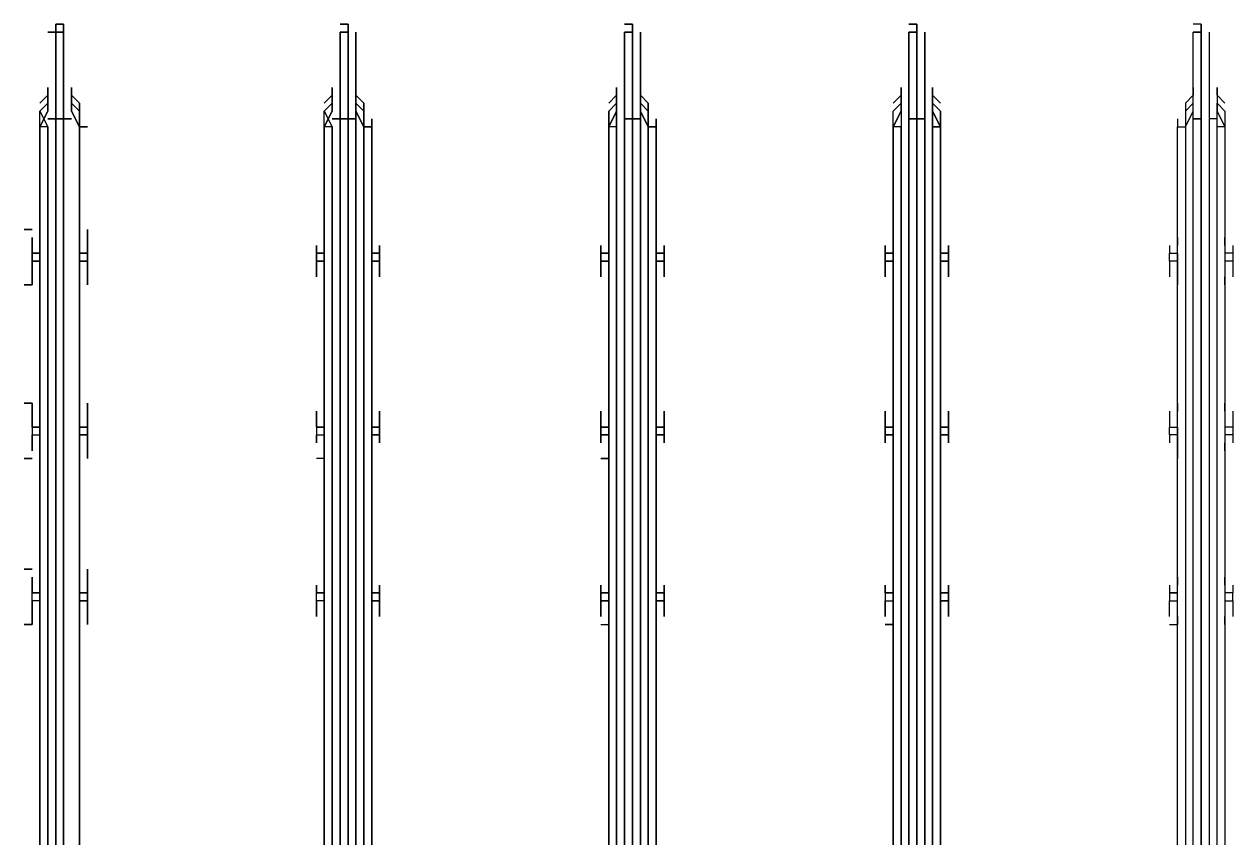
# Model space of a CAD drawing. Header units: metres. Extents: x 530959 to 531458, y 2674234 to 2674577.
# Drawn here: x 531161.9947 to 531162.2064, y 2674398.0207 to 2674398.1631 of the extents above; entities that cross this region are included whole.
import ezdxf

# ---------------------------------------------------------------- set-up
doc = ezdxf.new("R2010")
doc.units = ezdxf.units.M
doc.layers.add('IDT', color=7, linetype='Continuous')

# ---------------------------------------------------------------- blocks, each defined once
blk = doc.blocks.new('IDT')
at = {"layer": 'IDT', "color": 0, "lineweight": 25}
for p, q in [((13.9423, 8.5178), (13.9423, 8.71559)), ((13.94368, 8.71559), (13.94368, 8.5178)), ((13.94507, 8.51642), (13.94507, 8.71559)), ((13.94645, 8.71559), (13.94645, 8.51642)), ((13.94645, 8.51642), (13.94645, 8.71559)), ((13.94783, 8.71559), (13.94783, 8.51642)), ((13.94921, 8.5178), (13.94921, 8.71559)), ((13.9506, 8.71559), (13.9506, 8.5178)), ((13.99209, 8.5178), (13.99209, 8.71559)), ((13.99209, 8.71559), (13.99209, 8.5178)), ((13.99348, 8.5178), (13.99348, 8.71559)), ((13.99348, 8.71559), (13.99348, 8.5178)), ((13.99486, 8.51642), (13.99486, 8.71559)), ((13.99486, 8.71559), (13.99486, 8.51642)), ((13.99624, 8.71559), (13.99624, 8.51642)), ((13.99624, 8.51642), (13.99624, 8.71559)), ((13.99624, 8.71559), (13.99624, 8.51642)), ((13.99624, 8.51642), (13.99624, 8.71559)), ((13.99763, 8.51642), (13.99763, 8.71559)), ((13.99763, 8.71559), (13.99763, 8.51642)), ((13.99901, 8.5178), (13.99901, 8.71559)), ((13.99901, 8.71559), (13.99901, 8.5178)), ((14.00039, 8.71559), (14.00039, 8.5178)), ((14.00039, 8.5178), (14.00039, 8.71559)), ((14.04189, 8.71559), (14.04189, 8.5178)), ((14.04189, 8.5178), (14.04189, 8.71559)), ((14.04189, 8.71559), (14.04189, 8.5178)), ((14.04327, 8.5178), (14.04327, 8.71559)), ((14.04327, 8.71559), (14.04327, 8.5178)), ((14.04327, 8.5178), (14.04327, 8.71559)), ((14.04465, 8.51642), (14.04465, 8.71559)), ((14.04465, 8.71559), (14.04465, 8.51642)), ((14.04465, 8.51642), (14.04465, 8.71559)), ((14.04604, 8.71559), (14.04604, 8.51642)), ((14.04604, 8.51642), (14.04604, 8.71559)), ((14.04604, 8.71559), (14.04604, 8.51642)), ((14.04604, 8.51642), (14.04604, 8.71559)), ((14.04604, 8.71559), (14.04604, 8.51642)), ((14.04604, 8.51642), (14.04604, 8.71559)), ((14.04742, 8.51642), (14.04742, 8.71559)), ((14.04742, 8.71559), (14.04742, 8.51642)), ((14.04742, 8.51642), (14.04742, 8.71559)), ((14.0488, 8.5178), (14.0488, 8.71559)), ((14.0488, 8.71559), (14.0488, 8.5178)), ((14.0488, 8.5178), (14.0488, 8.71559)), ((14.05018, 8.71559), (14.05018, 8.5178)), ((14.05018, 8.5178), (14.05018, 8.71559)), ((14.05018, 8.71559), (14.05018, 8.5178)), ((14.09168, 8.5178), (14.09168, 8.71559)), ((14.09306, 8.5178), (14.09306, 8.71559)), ((14.09445, 8.51642), (14.09445, 8.71559)), ((14.09583, 8.71559), (14.09583, 8.51642)), ((14.09583, 8.51642), (14.09583, 8.71559)), ((14.09721, 8.51642), (14.09721, 8.71559)), ((14.0986, 8.5178), (14.0986, 8.71559)), ((14.09998, 8.5178), (14.09998, 8.71559)), ((14.14286, 8.5178), (14.14286, 8.71559)), ((14.14286, 8.71559), (14.14286, 8.5178)), ((14.14562, 8.51642), (14.14562, 8.71559)), ((14.14562, 8.71559), (14.14562, 8.51642)), ((14.14701, 8.51642), (14.14701, 8.71559)), ((14.14701, 8.71559), (14.14701, 8.51642)), ((14.14839, 8.5178), (14.14839, 8.71559)), ((14.14977, 8.5178), (14.14977, 8.71559)), ((14.04189, 8.5178), (14.04189, 8.70868)), ((14.04327, 8.70868), (14.04327, 8.5178)), ((14.04465, 8.70868), (14.04465, 8.51642)), ((14.04604, 8.70868), (14.04604, 8.51642)), ((14.04604, 8.51642), (14.04604, 8.70868)), ((14.04742, 8.70868), (14.04742, 8.51642)), ((14.0488, 8.70868), (14.0488, 8.5178)), ((14.05018, 8.5178), (14.05018, 8.70868)), ((14.09168, 8.70868), (14.09168, 8.5178)), ((14.09306, 8.70868), (14.09306, 8.5178)), ((14.09445, 8.70868), (14.09445, 8.51642)), ((14.09583, 8.70868), (14.09583, 8.51642)), ((14.09583, 8.51642), (14.09583, 8.70868)), ((14.09721, 8.70868), (14.09721, 8.51642)), ((14.0986, 8.70868), (14.0986, 8.5178)), ((14.09998, 8.70868), (14.09998, 8.5178)), ((14.14286, 8.5178), (14.14286, 8.70868)), ((14.14286, 8.70868), (14.14286, 8.5178)), ((14.14562, 8.51642), (14.14562, 8.70868)), ((14.14562, 8.70868), (14.14562, 8.51642)), ((14.14701, 8.51642), (14.14701, 8.70868)), ((14.14701, 8.70868), (14.14701, 8.51642)), ((14.14839, 8.70868), (14.14839, 8.5178)), ((14.14977, 8.70868), (14.14977, 8.5178)), ((13.9423, 8.59941), (13.9423, 8.60494)), ((13.9423, 8.60494), (13.9423, 8.60356)), ((13.95198, 8.60494), (13.9506, 8.60494)), ((13.9506, 8.60494), (13.9506, 8.60079)), ((13.9506, 8.60356), (13.9506, 8.60494)), ((13.99209, 8.60356), (13.99209, 8.60494)), ((13.99209, 8.60494), (13.99209, 8.59526)), ((13.99209, 8.59941), (13.99209, 8.60494)), ((13.99209, 8.60494), (13.99209, 8.60356)), ((14.00039, 8.60079), (14.00039, 8.60494)), ((14.00039, 8.60494), (14.00039, 8.60356)), ((14.00039, 8.60356), (14.00039, 8.60494)), ((14.00039, 8.60494), (14.00177, 8.60494)), ((14.00177, 8.60494), (14.00039, 8.60494)), ((14.00039, 8.60494), (14.00039, 8.60079)), ((14.04189, 8.60079), (14.04189, 8.60494)), ((14.04189, 8.60494), (14.04189, 8.60356)), ((14.04189, 8.60356), (14.04189, 8.60494)), ((14.04189, 8.60494), (14.04189, 8.60356)), ((14.04189, 8.60356), (14.04189, 8.60494)), ((14.04189, 8.60494), (14.04189, 8.60079)), ((14.04189, 8.60079), (14.04189, 8.60494)), ((14.04189, 8.60494), (14.04189, 8.60079)), ((14.05157, 8.60494), (14.05018, 8.60494)), ((14.05018, 8.60494), (14.05018, 8.60079)), ((14.05018, 8.59941), (14.05018, 8.60494)), ((14.05018, 8.60494), (14.05018, 8.60356)), ((14.05018, 8.60356), (14.05018, 8.60494)), ((14.05018, 8.60494), (14.05018, 8.60079)), ((14.05018, 8.60079), (14.05018, 8.60494)), ((14.05018, 8.60494), (14.05018, 8.60356)), ((14.05018, 8.60356), (14.05018, 8.60494)), ((14.09168, 8.60356), (14.09168, 8.60494)), ((14.09168, 8.60494), (14.09168, 8.60079)), ((14.09168, 8.60079), (14.09168, 8.60494)), ((14.09168, 8.60494), (14.09168, 8.60356)), ((14.09998, 8.59941), (14.09998, 8.60494)), ((14.09998, 8.60494), (14.09998, 8.60356)), ((14.09998, 8.60356), (14.09998, 8.60494)), ((14.09998, 8.60494), (14.09998, 8.60079)), ((14.14147, 8.60356), (14.14147, 8.60494)), ((14.14147, 8.60494), (14.14147, 8.60079)), ((14.14147, 8.60079), (14.14147, 8.60494)), ((14.14147, 8.60494), (14.14147, 8.60356)), ((14.14977, 8.59941), (14.14977, 8.60494)), ((14.14977, 8.60494), (14.14977, 8.60079)), ((14.15115, 8.60356), (14.15115, 8.60494)), ((14.15115, 8.60494), (14.15254, 8.60494)), ((14.15254, 8.60494), (14.15115, 8.60494)), ((14.15115, 8.60494), (14.15115, 8.60356)), ((13.94092, 8.60079), (13.94092, 8.60356)), ((13.95198, 8.60356), (13.95198, 8.60079)), ((13.99071, 8.60356), (13.99071, 8.60079)), ((13.99071, 8.60079), (13.99071, 8.60356)), ((14.00177, 8.60356), (14.00177, 8.60079)), ((14.00177, 8.60079), (14.00177, 8.60356)), ((14.0405, 8.60356), (14.0405, 8.60079)), ((14.0405, 8.60079), (14.0405, 8.60356)), ((14.0405, 8.60356), (14.0405, 8.60079)), ((14.0405, 8.60079), (14.0405, 8.60356)), ((14.05157, 8.60356), (14.05157, 8.60079)), ((14.05157, 8.60079), (14.05157, 8.60356)), ((14.05157, 8.60079), (14.05157, 8.60356)), ((14.05157, 8.60356), (14.05157, 8.60079)), ((14.0903, 8.60356), (14.0903, 8.60079)), ((14.0903, 8.60079), (14.0903, 8.60356)), ((14.10136, 8.60356), (14.10136, 8.60079)), ((14.10136, 8.60079), (14.10136, 8.60356)), ((14.14147, 8.60079), (14.14147, 8.60356)), ((14.14147, 8.60356), (14.14147, 8.60079)), ((14.15115, 8.60356), (14.15115, 8.60079)), ((14.15115, 8.60079), (14.15115, 8.60356)), ((13.9423, 8.60079), (13.94092, 8.60079)), ((13.94092, 8.60079), (13.94092, 8.59941)), ((13.9506, 8.60079), (13.9506, 8.59941)), ((13.95198, 8.60079), (13.9506, 8.60079)), ((13.95198, 8.59941), (13.95198, 8.60079)), ((13.99071, 8.59941), (13.99071, 8.60079)), ((13.99071, 8.60079), (13.99209, 8.60079)), ((13.99209, 8.60079), (13.99071, 8.60079)), ((13.99071, 8.60079), (13.99071, 8.59941)), ((14.00039, 8.60079), (14.00039, 8.59941)), ((14.00177, 8.60079), (14.00039, 8.60079)), ((14.00039, 8.60079), (14.00039, 8.59941)), ((14.00177, 8.60079), (14.00039, 8.60079)), ((14.00177, 8.59941), (14.00177, 8.60079)), ((14.00177, 8.59941), (14.00177, 8.60079)), ((14.04189, 8.60079), (14.0405, 8.60079)), ((14.0405, 8.60079), (14.0405, 8.59941)), ((14.0405, 8.59941), (14.0405, 8.60079)), ((14.0405, 8.60079), (14.04189, 8.60079)), ((14.04189, 8.60079), (14.0405, 8.60079)), ((14.0405, 8.60079), (14.0405, 8.59941)), ((14.0405, 8.59941), (14.0405, 8.60079)), ((14.0405, 8.60079), (14.04189, 8.60079)), ((14.04189, 8.59941), (14.04189, 8.60079)), ((14.04189, 8.60079), (14.04189, 8.59941)), ((14.04189, 8.59941), (14.04189, 8.60079)), ((14.04189, 8.60079), (14.04189, 8.59941)), ((14.05018, 8.60079), (14.05018, 8.59941)), ((14.05157, 8.60079), (14.05018, 8.60079)), ((14.05018, 8.60079), (14.05157, 8.60079)), ((14.05157, 8.60079), (14.05018, 8.60079)), ((14.05018, 8.60079), (14.05018, 8.59941)), ((14.05018, 8.60079), (14.05018, 8.59941)), ((14.05157, 8.60079), (14.05018, 8.60079)), ((14.05157, 8.59941), (14.05157, 8.60079)), ((14.05157, 8.60079), (14.05157, 8.59941)), ((14.05157, 8.59941), (14.05157, 8.60079)), ((14.05157, 8.59941), (14.05157, 8.60079)), ((14.09168, 8.60079), (14.0903, 8.60079)), ((14.0903, 8.60079), (14.0903, 8.59941)), ((14.0903, 8.59941), (14.0903, 8.60079)), ((14.0903, 8.60079), (14.09168, 8.60079)), ((14.09168, 8.59941), (14.09168, 8.60079)), ((14.09168, 8.60079), (14.09168, 8.59941)), ((14.09998, 8.60079), (14.10136, 8.60079)), ((14.09998, 8.59941), (14.09998, 8.60079)), ((14.09998, 8.60079), (14.10136, 8.60079)), ((14.10136, 8.60079), (14.10136, 8.59941)), ((14.10136, 8.60079), (14.10136, 8.59941)), ((14.14147, 8.59941), (14.14147, 8.60079)), ((14.14147, 8.60079), (14.14286, 8.60079)), ((14.14286, 8.60079), (14.14147, 8.60079)), ((14.14147, 8.60079), (14.14147, 8.59941)), ((14.14147, 8.59941), (14.14147, 8.60079)), ((14.14147, 8.60079), (14.14147, 8.59941)), ((14.14977, 8.60079), (14.15115, 8.60079)), ((14.14977, 8.59941), (14.14977, 8.60079)), ((14.14977, 8.60079), (14.15115, 8.60079)), ((14.15115, 8.60079), (14.15115, 8.59941)), ((14.15115, 8.60079), (14.15115, 8.59941)), ((13.94092, 8.59803), (13.94092, 8.59941)), ((13.94092, 8.59941), (13.9423, 8.59941)), ((13.9423, 8.59526), (13.9423, 8.59941)), ((13.95198, 8.59941), (13.9506, 8.59941)), ((13.9506, 8.59941), (13.9506, 8.59526)), ((13.9506, 8.59941), (13.95198, 8.59941)), ((13.95198, 8.59803), (13.95198, 8.59941)), ((13.99209, 8.59941), (13.99071, 8.59941)), ((13.99071, 8.59941), (13.99071, 8.59803)), ((13.99071, 8.59803), (13.99071, 8.59941)), ((13.99071, 8.59941), (13.99209, 8.59941)), ((13.99209, 8.59526), (13.99209, 8.59941)), ((14.00177, 8.59941), (14.00039, 8.59941)), ((14.00039, 8.59941), (14.00039, 8.59526)), ((14.00039, 8.59526), (14.00039, 8.59941)), ((14.00039, 8.59941), (14.00177, 8.59941)), ((14.00039, 8.59941), (14.00177, 8.59941)), ((14.00039, 8.59941), (14.00177, 8.59941)), ((14.00177, 8.59941), (14.00177, 8.59803)), ((14.00177, 8.59803), (14.00177, 8.59941)), ((14.04189, 8.59941), (14.0405, 8.59941)), ((14.0405, 8.59941), (14.0405, 8.59803)), ((14.0405, 8.59803), (14.0405, 8.59941)), ((14.0405, 8.59941), (14.04189, 8.59941)), ((14.04189, 8.59941), (14.0405, 8.59941)), ((14.0405, 8.59941), (14.0405, 8.59803)), ((14.0405, 8.59803), (14.0405, 8.59941)), ((14.0405, 8.59941), (14.04189, 8.59941)), ((14.04189, 8.59941), (14.04189, 8.59526)), ((14.04189, 8.59526), (14.04189, 8.59941)), ((14.04189, 8.59941), (14.04189, 8.59526)), ((14.04189, 8.59526), (14.04189, 8.59941)), ((14.05018, 8.59941), (14.05157, 8.59941)), ((14.05157, 8.59941), (14.05018, 8.59941)), ((14.05018, 8.59526), (14.05018, 8.59941)), ((14.05018, 8.59941), (14.05018, 8.59526)), ((14.05018, 8.59526), (14.05018, 8.59941)), ((14.05018, 8.59941), (14.05157, 8.59941)), ((14.05157, 8.59941), (14.05018, 8.59941)), ((14.05018, 8.59941), (14.05157, 8.59941)), ((14.05018, 8.59941), (14.05157, 8.59941)), ((14.05157, 8.59941), (14.05018, 8.59941)), ((14.05018, 8.59941), (14.05018, 8.59526)), ((14.05157, 8.59941), (14.05157, 8.59803)), ((14.05157, 8.59803), (14.05157, 8.59941)), ((14.05157, 8.59941), (14.05157, 8.59803)), ((14.05157, 8.59803), (14.05157, 8.59941)), ((14.09168, 8.59941), (14.0903, 8.59941)), ((14.0903, 8.59941), (14.0903, 8.59803)), ((14.0903, 8.59803), (14.0903, 8.59941)), ((14.0903, 8.59941), (14.09168, 8.59941)), ((14.09168, 8.59941), (14.09168, 8.59526)), ((14.09168, 8.59526), (14.09168, 8.59941)), ((14.10136, 8.59941), (14.09998, 8.59941)), ((14.09998, 8.59941), (14.09998, 8.59526)), ((14.09998, 8.59526), (14.09998, 8.59941)), ((14.09998, 8.59941), (14.10136, 8.59941)), ((14.10136, 8.59941), (14.09998, 8.59941)), ((14.10136, 8.59941), (14.09998, 8.59941)), ((14.10136, 8.59941), (14.10136, 8.59803)), ((14.10136, 8.59803), (14.10136, 8.59941)), ((14.14286, 8.59941), (14.14147, 8.59941)), ((14.14147, 8.59941), (14.14147, 8.59526)), ((14.14147, 8.59526), (14.14147, 8.59941)), ((14.14147, 8.59941), (14.14286, 8.59941)), ((14.14147, 8.59941), (14.14147, 8.59803)), ((14.14147, 8.59803), (14.14147, 8.59941)), ((14.15115, 8.59941), (14.14977, 8.59941)), ((14.14977, 8.59941), (14.14977, 8.59526)), ((14.14977, 8.59526), (14.14977, 8.59941)), ((14.14977, 8.59941), (14.15115, 8.59941)), ((14.15115, 8.59941), (14.14977, 8.59941)), ((14.15115, 8.59941), (14.14977, 8.59941)), ((14.15115, 8.59803), (14.15115, 8.59941)), ((14.15115, 8.59941), (14.15115, 8.59803)), ((13.9423, 8.59803), (13.9423, 8.59664)), ((13.9506, 8.59664), (13.9506, 8.59803)), ((13.99209, 8.59664), (13.99209, 8.59803)), ((13.99209, 8.59803), (13.99209, 8.59664)), ((14.00039, 8.59803), (14.00039, 8.59664)), ((14.00039, 8.59664), (14.00039, 8.59803)), ((14.04189, 8.59664), (14.04189, 8.59803)), ((14.04189, 8.59803), (14.04189, 8.59664)), ((14.04189, 8.59664), (14.04189, 8.59803)), ((14.04189, 8.59803), (14.04189, 8.59664)), ((14.05018, 8.59803), (14.05018, 8.59664)), ((14.05018, 8.59664), (14.05018, 8.59803)), ((14.05018, 8.59803), (14.05018, 8.59664)), ((14.05018, 8.59664), (14.05018, 8.59803)), ((14.09168, 8.59664), (14.09168, 8.59803)), ((14.09168, 8.59803), (14.09168, 8.59664)), ((14.09998, 8.59803), (14.09998, 8.59664)), ((14.09998, 8.59664), (14.09998, 8.59803)), ((14.14147, 8.59664), (14.14147, 8.59803)), ((14.14147, 8.59803), (14.14147, 8.59664)), ((14.15115, 8.59803), (14.15115, 8.59664)), ((14.15115, 8.59664), (14.15115, 8.59803)), ((14.15254, 8.59526), (14.15115, 8.59526)), ((14.15115, 8.59526), (14.15254, 8.59526)), ((13.9423, 8.57175), (13.9423, 8.57589)), ((13.9506, 8.57036), (13.9506, 8.57589)), ((13.99209, 8.57589), (13.99209, 8.57175)), ((13.99209, 8.57175), (13.99209, 8.57589)), ((14.00039, 8.57175), (14.00039, 8.57589)), ((14.00039, 8.57589), (14.00039, 8.57036)), ((14.04189, 8.57175), (14.04189, 8.57589)), ((14.04189, 8.57589), (14.04189, 8.57175)), ((14.04189, 8.57036), (14.04189, 8.57589)), ((14.04189, 8.57589), (14.04189, 8.57175)), ((14.05018, 8.57175), (14.05018, 8.57589)), ((14.05018, 8.57175), (14.05018, 8.57589)), ((14.05018, 8.57589), (14.05157, 8.57589)), ((14.05157, 8.57589), (14.05018, 8.57589)), ((14.05018, 8.57589), (14.05018, 8.57175)), ((14.05018, 8.57589), (14.05018, 8.57175)), ((14.09168, 8.57589), (14.09168, 8.57175)), ((14.09168, 8.57036), (14.09168, 8.57589)), ((14.09998, 8.57589), (14.10136, 8.57589)), ((14.09998, 8.57175), (14.09998, 8.57589)), ((14.09998, 8.57589), (14.09998, 8.57175)), ((14.14147, 8.57175), (14.14147, 8.57589)), ((14.14147, 8.57589), (14.14147, 8.57175)), ((14.14977, 8.57175), (14.14977, 8.57589)), ((14.14977, 8.57589), (14.14977, 8.57175)), ((14.15254, 8.57589), (14.15115, 8.57589)), ((14.15115, 8.57589), (14.15254, 8.57589)), ((13.94092, 8.57175), (13.94092, 8.57313)), ((13.9423, 8.57451), (13.9423, 8.57313)), ((13.9506, 8.57313), (13.9506, 8.57451)), ((13.95198, 8.57175), (13.95198, 8.57313)), ((13.99071, 8.57313), (13.99071, 8.57175)), ((13.99071, 8.57175), (13.99071, 8.57313)), ((13.99209, 8.57313), (13.99209, 8.57451)), ((13.99209, 8.57451), (13.99209, 8.57313)), ((14.00039, 8.57451), (14.00039, 8.57313)), ((14.00039, 8.57313), (14.00039, 8.57451)), ((14.00177, 8.57313), (14.00177, 8.57175)), ((14.00177, 8.57175), (14.00177, 8.57313)), ((14.0405, 8.57313), (14.0405, 8.57175)), ((14.0405, 8.57175), (14.0405, 8.57313)), ((14.0405, 8.57313), (14.0405, 8.57175)), ((14.0405, 8.57175), (14.0405, 8.57313)), ((14.04189, 8.57313), (14.04189, 8.57451)), ((14.04189, 8.57451), (14.04189, 8.57313)), ((14.04189, 8.57313), (14.04189, 8.57451)), ((14.04189, 8.57451), (14.04189, 8.57313)), ((14.05018, 8.57451), (14.05018, 8.57313)), ((14.05018, 8.57313), (14.05018, 8.57451)), ((14.05018, 8.57451), (14.05018, 8.57313)), ((14.05018, 8.57313), (14.05018, 8.57451)), ((14.05157, 8.57313), (14.05157, 8.57175)), ((14.05157, 8.57175), (14.05157, 8.57313)), ((14.05157, 8.57313), (14.05157, 8.57175)), ((14.05157, 8.57175), (14.05157, 8.57313)), ((14.0903, 8.57313), (14.0903, 8.57175)), ((14.0903, 8.57175), (14.0903, 8.57313)), ((14.09168, 8.57313), (14.09168, 8.57451)), ((14.09168, 8.57451), (14.09168, 8.57313)), ((14.09998, 8.57451), (14.09998, 8.57313)), ((14.09998, 8.57313), (14.09998, 8.57451)), ((14.10136, 8.57313), (14.10136, 8.57175)), ((14.10136, 8.57175), (14.10136, 8.57313)), ((14.14147, 8.57313), (14.14147, 8.57451)), ((14.14147, 8.57451), (14.14147, 8.57313)), ((14.14147, 8.57175), (14.14147, 8.57313)), ((14.14147, 8.57313), (14.14147, 8.57175)), ((14.15115, 8.57313), (14.15115, 8.57451)), ((14.15115, 8.57451), (14.15115, 8.57313)), ((14.15115, 8.57313), (14.15115, 8.57175)), ((14.15115, 8.57175), (14.15115, 8.57313)), ((13.94092, 8.57036), (13.94092, 8.57175)), ((13.94092, 8.57175), (13.9423, 8.57175)), ((13.9423, 8.57036), (13.9423, 8.57175)), ((13.9506, 8.57175), (13.95198, 8.57175)), ((13.95198, 8.57175), (13.95198, 8.57036)), ((13.99209, 8.57175), (13.99071, 8.57175)), ((13.99071, 8.57175), (13.99071, 8.57036)), ((13.99071, 8.57036), (13.99071, 8.57175)), ((13.99071, 8.57175), (13.99209, 8.57175)), ((13.99209, 8.57036), (13.99209, 8.57175)), ((13.99209, 8.57175), (13.99209, 8.57036)), ((14.00177, 8.57175), (14.00039, 8.57175)), ((14.00039, 8.57175), (14.00177, 8.57175)), ((14.00039, 8.57036), (14.00039, 8.57175)), ((14.00177, 8.57036), (14.00177, 8.57175)), ((14.00177, 8.57175), (14.00177, 8.57036)), ((14.04189, 8.57175), (14.0405, 8.57175)), ((14.0405, 8.57175), (14.0405, 8.57036)), ((14.0405, 8.57036), (14.0405, 8.57175)), ((14.0405, 8.57175), (14.04189, 8.57175)), ((14.04189, 8.57175), (14.0405, 8.57175)), ((14.0405, 8.57175), (14.0405, 8.57036)), ((14.0405, 8.57036), (14.0405, 8.57175)), ((14.0405, 8.57175), (14.04189, 8.57175)), ((14.04189, 8.56621), (14.04189, 8.57175)), ((14.04189, 8.57175), (14.04189, 8.57036)), ((14.04189, 8.57175), (14.04189, 8.56621)), ((14.05157, 8.57175), (14.05018, 8.57175)), ((14.05018, 8.57175), (14.05018, 8.57036)), ((14.05018, 8.57036), (14.05018, 8.57175)), ((14.05157, 8.57175), (14.05018, 8.57175)), ((14.05018, 8.57036), (14.05018, 8.57175)), ((14.05018, 8.57175), (14.05157, 8.57175)), ((14.05018, 8.57175), (14.05018, 8.57036)), ((14.05157, 8.57175), (14.05018, 8.57175)), ((14.05157, 8.57036), (14.05157, 8.57175)), ((14.05157, 8.57036), (14.05157, 8.57175)), ((14.05157, 8.57175), (14.05157, 8.57036)), ((14.05157, 8.57036), (14.05157, 8.57175)), ((14.09168, 8.57175), (14.0903, 8.57175)), ((14.0903, 8.57175), (14.0903, 8.57036)), ((14.0903, 8.57036), (14.0903, 8.57175)), ((14.0903, 8.57175), (14.09168, 8.57175)), ((14.09168, 8.57175), (14.09168, 8.57036)), ((14.10136, 8.57175), (14.09998, 8.57175)), ((14.09998, 8.57175), (14.09998, 8.57036)), ((14.10136, 8.57175), (14.09998, 8.57175)), ((14.09998, 8.57175), (14.09998, 8.57036)), ((14.10136, 8.57036), (14.10136, 8.57175)), ((14.10136, 8.57036), (14.10136, 8.57175)), ((14.14147, 8.57175), (14.14147, 8.57036)), ((14.14147, 8.57036), (14.14147, 8.57175)), ((14.14147, 8.57175), (14.14286, 8.57175)), ((14.14286, 8.57175), (14.14147, 8.57175)), ((14.14147, 8.57175), (14.14147, 8.57036)), ((14.14147, 8.5676), (14.14147, 8.57175)), ((14.14977, 8.57175), (14.14977, 8.57036)), ((14.15115, 8.57175), (14.14977, 8.57175)), ((14.14977, 8.57175), (14.14977, 8.57036)), ((14.15115, 8.57175), (14.14977, 8.57175)), ((14.15115, 8.57036), (14.15115, 8.57175)), ((14.15115, 8.57036), (14.15115, 8.57175)), ((13.94092, 8.5676), (13.94092, 8.57036)), ((13.94092, 8.57036), (13.9423, 8.57036)), ((13.9423, 8.56621), (13.9423, 8.57036)), ((13.95198, 8.57036), (13.9506, 8.57036)), ((13.9506, 8.57036), (13.9506, 8.56621)), ((13.95198, 8.57036), (13.9506, 8.57036)), ((13.95198, 8.5676), (13.95198, 8.57036)), ((13.99209, 8.57036), (13.99071, 8.57036)), ((13.99071, 8.57036), (13.99071, 8.5676)), ((13.99071, 8.5676), (13.99071, 8.57036)), ((13.99071, 8.57036), (13.99209, 8.57036)), ((13.99209, 8.56621), (13.99209, 8.57036)), ((13.99209, 8.57036), (13.99209, 8.56621)), ((14.00177, 8.57036), (14.00039, 8.57036)), ((14.00039, 8.57036), (14.00177, 8.57036)), ((14.00177, 8.57036), (14.00039, 8.57036)), ((14.00039, 8.57036), (14.00039, 8.56621)), ((14.00039, 8.56621), (14.00039, 8.57036)), ((14.00177, 8.57036), (14.00177, 8.5676)), ((14.00177, 8.5676), (14.00177, 8.57036)), ((14.04189, 8.57036), (14.0405, 8.57036)), ((14.0405, 8.57036), (14.0405, 8.5676)), ((14.0405, 8.5676), (14.0405, 8.57036)), ((14.0405, 8.57036), (14.04189, 8.57036)), ((14.04189, 8.57036), (14.0405, 8.57036)), ((14.0405, 8.57036), (14.0405, 8.5676)), ((14.0405, 8.5676), (14.0405, 8.57036)), ((14.0405, 8.57036), (14.04189, 8.57036)), ((14.04189, 8.57036), (14.04189, 8.56621)), ((14.04189, 8.56621), (14.04189, 8.57036)), ((14.05018, 8.56621), (14.05018, 8.57036)), ((14.05018, 8.57036), (14.05157, 8.57036)), ((14.05157, 8.57036), (14.05018, 8.57036)), ((14.05018, 8.57036), (14.05018, 8.56621)), ((14.05018, 8.57036), (14.05157, 8.57036)), ((14.05157, 8.57036), (14.05018, 8.57036)), ((14.05018, 8.57036), (14.05157, 8.57036)), ((14.05157, 8.57036), (14.05018, 8.57036)), ((14.05157, 8.57036), (14.05018, 8.57036)), ((14.05018, 8.57036), (14.05018, 8.56621)), ((14.05018, 8.56621), (14.05018, 8.57036)), ((14.05018, 8.57036), (14.05157, 8.57036)), ((14.05157, 8.57036), (14.05157, 8.5676)), ((14.05157, 8.5676), (14.05157, 8.57036)), ((14.05157, 8.57036), (14.05157, 8.5676)), ((14.05157, 8.5676), (14.05157, 8.57036)), ((14.09168, 8.57036), (14.0903, 8.57036)), ((14.0903, 8.57036), (14.0903, 8.5676)), ((14.0903, 8.5676), (14.0903, 8.57036)), ((14.0903, 8.57036), (14.09168, 8.57036)), ((14.09168, 8.57036), (14.09168, 8.56621)), ((14.09168, 8.56621), (14.09168, 8.57036)), ((14.10136, 8.57036), (14.09998, 8.57036)), ((14.09998, 8.57036), (14.10136, 8.57036)), ((14.09998, 8.56621), (14.09998, 8.57036)), ((14.09998, 8.57036), (14.10136, 8.57036)), ((14.09998, 8.57036), (14.10136, 8.57036)), ((14.09998, 8.57036), (14.09998, 8.56621)), ((14.10136, 8.57036), (14.10136, 8.5676)), ((14.10136, 8.5676), (14.10136, 8.57036)), ((14.14147, 8.56621), (14.14147, 8.57036)), ((14.14147, 8.57036), (14.14286, 8.57036)), ((14.14286, 8.57036), (14.14147, 8.57036)), ((14.14147, 8.57036), (14.14147, 8.56621)), ((14.14147, 8.57036), (14.14147, 8.5676)), ((14.15115, 8.57036), (14.14977, 8.57036)), ((14.14977, 8.57036), (14.14977, 8.56621)), ((14.14977, 8.56621), (14.14977, 8.57036)), ((14.14977, 8.57036), (14.15115, 8.57036)), ((14.14977, 8.57036), (14.15115, 8.57036)), ((14.14977, 8.57036), (14.15115, 8.57036)), ((14.15115, 8.57036), (14.15115, 8.5676)), ((14.15115, 8.5676), (14.15115, 8.57036)), ((13.9423, 8.5676), (13.9423, 8.56621)), ((13.9506, 8.56621), (13.9506, 8.5676)), ((13.99209, 8.56621), (13.99209, 8.5676)), ((13.99209, 8.5676), (13.99209, 8.56621)), ((14.00039, 8.56621), (14.00039, 8.5676)), ((14.00039, 8.5676), (14.00039, 8.56621)), ((14.04189, 8.56621), (14.04189, 8.5676)), ((14.04189, 8.5676), (14.04189, 8.56621)), ((14.04189, 8.56621), (14.04189, 8.5676)), ((14.04189, 8.5676), (14.04189, 8.56621)), ((14.05018, 8.56621), (14.05018, 8.5676)), ((14.05018, 8.5676), (14.05018, 8.56621)), ((14.05018, 8.5676), (14.05018, 8.56621)), ((14.05018, 8.56621), (14.05018, 8.5676)), ((14.09168, 8.56621), (14.09168, 8.5676)), ((14.09168, 8.5676), (14.09168, 8.56621)), ((14.09998, 8.56621), (14.09998, 8.5676)), ((14.09998, 8.5676), (14.09998, 8.56621)), ((14.14147, 8.56621), (14.14147, 8.5676)), ((14.14147, 8.5676), (14.14147, 8.56621)), ((14.15115, 8.5676), (14.15115, 8.56621)), ((14.15115, 8.56621), (14.15115, 8.5676)), ((14.15115, 8.56621), (14.15254, 8.56621)), ((14.15254, 8.56621), (14.15115, 8.56621)), ((13.9423, 8.54132), (13.9423, 8.54547)), ((13.9423, 8.54547), (13.9423, 8.54408)), ((13.9506, 8.54132), (13.9506, 8.54547)), ((13.9506, 8.54547), (13.9506, 8.54408)), ((13.99209, 8.54408), (13.99209, 8.54547)), ((13.99209, 8.54547), (13.99209, 8.54408)), ((13.99209, 8.54132), (13.99209, 8.54547)), ((13.99209, 8.54547), (13.99209, 8.53993)), ((14.00039, 8.53993), (14.00039, 8.54547)), ((14.00039, 8.54547), (14.00039, 8.54132)), ((14.00039, 8.54547), (14.00039, 8.54408)), ((14.00039, 8.54408), (14.00039, 8.54547)), ((14.04189, 8.54132), (14.04189, 8.54547)), ((14.04189, 8.54547), (14.04189, 8.54408)), ((14.04189, 8.54408), (14.04189, 8.54547)), ((14.04189, 8.54547), (14.04189, 8.53993)), ((14.04189, 8.54132), (14.04189, 8.54547)), ((14.04189, 8.54547), (14.04189, 8.54408)), ((14.04189, 8.54408), (14.04189, 8.54547)), ((14.04189, 8.54547), (14.04189, 8.54132)), ((14.05018, 8.54132), (14.05018, 8.54547)), ((14.05018, 8.54547), (14.05018, 8.54408)), ((14.05018, 8.54408), (14.05018, 8.54547)), ((14.05018, 8.54547), (14.05018, 8.54132)), ((14.05018, 8.54132), (14.05018, 8.54547)), ((14.05018, 8.54547), (14.05018, 8.54408)), ((14.05018, 8.54408), (14.05018, 8.54547)), ((14.05018, 8.54547), (14.05018, 8.54132)), ((14.09168, 8.54408), (14.09168, 8.54547)), ((14.09168, 8.54547), (14.09168, 8.54408)), ((14.09168, 8.54132), (14.09168, 8.54547)), ((14.09168, 8.54547), (14.09168, 8.53993)), ((14.09998, 8.54547), (14.09998, 8.54408)), ((14.09998, 8.54408), (14.09998, 8.54547)), ((14.09998, 8.54132), (14.09998, 8.54547)), ((14.09998, 8.54547), (14.09998, 8.54132)), ((14.14147, 8.54132), (14.14147, 8.54547)), ((14.14147, 8.54547), (14.14147, 8.54132)), ((14.14147, 8.54408), (14.14147, 8.54547)), ((14.14147, 8.54547), (14.14147, 8.54408)), ((14.14977, 8.54132), (14.14977, 8.54547)), ((14.14977, 8.54547), (14.14977, 8.54132)), ((14.15115, 8.54408), (14.15115, 8.54547)), ((14.15115, 8.54547), (14.15254, 8.54547)), ((14.15254, 8.54547), (14.15115, 8.54547)), ((14.15115, 8.54547), (14.15115, 8.54408)), ((13.94092, 8.54132), (13.94092, 8.54408)), ((13.95198, 8.54132), (13.95198, 8.54408)), ((13.99071, 8.54408), (13.99071, 8.54132)), ((13.99071, 8.54132), (13.99071, 8.54408)), ((14.00177, 8.54408), (14.00177, 8.54132)), ((14.00177, 8.54132), (14.00177, 8.54408)), ((14.0405, 8.54408), (14.0405, 8.54132)), ((14.0405, 8.54132), (14.0405, 8.54408)), ((14.0405, 8.54408), (14.0405, 8.54132)), ((14.0405, 8.54132), (14.0405, 8.54408)), ((14.05157, 8.54408), (14.05157, 8.54132)), ((14.05157, 8.54132), (14.05157, 8.54408)), ((14.05157, 8.54408), (14.05157, 8.54132)), ((14.05157, 8.54132), (14.05157, 8.54408)), ((14.0903, 8.54408), (14.0903, 8.54132)), ((14.0903, 8.54132), (14.0903, 8.54408)), ((14.10136, 8.54132), (14.10136, 8.54408)), ((14.10136, 8.54408), (14.10136, 8.54132)), ((14.14147, 8.54408), (14.14147, 8.54132)), ((14.14147, 8.54132), (14.14147, 8.54408)), ((14.15115, 8.54132), (14.15115, 8.54408)), ((14.15115, 8.54408), (14.15115, 8.54132)), ((13.94092, 8.53993), (13.94092, 8.54132)), ((13.94092, 8.54132), (13.9423, 8.54132)), ((13.9423, 8.53993), (13.9423, 8.54132)), ((13.9506, 8.54132), (13.95198, 8.54132)), ((13.9506, 8.53993), (13.9506, 8.54132)), ((13.95198, 8.54132), (13.95198, 8.53993)), ((13.99209, 8.54132), (13.99071, 8.54132)), ((13.99071, 8.54132), (13.99071, 8.53993)), ((13.99071, 8.53993), (13.99071, 8.54132)), ((13.99071, 8.54132), (13.99209, 8.54132)), ((13.99209, 8.53993), (13.99209, 8.54132)), ((14.00177, 8.54132), (14.00039, 8.54132)), ((14.00039, 8.54132), (14.00177, 8.54132)), ((14.00039, 8.54132), (14.00039, 8.53993)), ((14.00177, 8.53993), (14.00177, 8.54132)), ((14.00177, 8.54132), (14.00177, 8.53993)), ((14.04189, 8.54132), (14.0405, 8.54132)), ((14.0405, 8.54132), (14.0405, 8.53993)), ((14.0405, 8.53993), (14.0405, 8.54132)), ((14.0405, 8.54132), (14.04189, 8.54132)), ((14.04189, 8.54132), (14.0405, 8.54132)), ((14.0405, 8.54132), (14.0405, 8.53993)), ((14.0405, 8.53993), (14.0405, 8.54132)), ((14.0405, 8.54132), (14.04189, 8.54132)), ((14.04189, 8.53578), (14.04189, 8.54132)), ((14.04189, 8.54132), (14.04189, 8.53993)), ((14.04189, 8.53993), (14.04189, 8.54132)), ((14.05157, 8.54132), (14.05018, 8.54132)), ((14.05018, 8.54132), (14.05018, 8.53993)), ((14.05018, 8.54132), (14.05018, 8.53993)), ((14.05018, 8.53993), (14.05018, 8.54132)), ((14.05018, 8.54132), (14.05157, 8.54132)), ((14.05018, 8.53993), (14.05018, 8.54132)), ((14.05157, 8.54132), (14.05018, 8.54132)), ((14.05018, 8.54132), (14.05157, 8.54132)), ((14.05157, 8.53993), (14.05157, 8.54132)), ((14.05157, 8.54132), (14.05157, 8.53993)), ((14.05157, 8.53993), (14.05157, 8.54132)), ((14.05157, 8.54132), (14.05157, 8.53993)), ((14.09168, 8.54132), (14.0903, 8.54132)), ((14.0903, 8.54132), (14.0903, 8.53993)), ((14.0903, 8.53993), (14.0903, 8.54132)), ((14.0903, 8.54132), (14.09168, 8.54132)), ((14.09168, 8.53578), (14.09168, 8.54132)), ((14.09998, 8.53993), (14.09998, 8.54132)), ((14.09998, 8.54132), (14.10136, 8.54132)), ((14.10136, 8.54132), (14.09998, 8.54132)), ((14.09998, 8.54132), (14.09998, 8.53993)), ((14.10136, 8.54132), (14.10136, 8.53993)), ((14.10136, 8.53993), (14.10136, 8.54132)), ((14.14147, 8.53993), (14.14147, 8.54132)), ((14.14147, 8.54132), (14.14286, 8.54132)), ((14.14286, 8.54132), (14.14147, 8.54132)), ((14.14147, 8.54132), (14.14147, 8.53993)), ((14.14147, 8.54132), (14.14147, 8.53993)), ((14.14147, 8.53993), (14.14147, 8.54132)), ((14.14977, 8.54132), (14.14977, 8.53993)), ((14.14977, 8.53993), (14.14977, 8.54132)), ((14.15115, 8.54132), (14.14977, 8.54132)), ((14.14977, 8.54132), (14.15115, 8.54132)), ((14.15115, 8.53993), (14.15115, 8.54132)), ((14.15115, 8.54132), (14.15115, 8.53993)), ((13.94092, 8.53855), (13.94092, 8.53993)), ((13.94092, 8.53993), (13.9423, 8.53993)), ((13.9423, 8.53578), (13.9423, 8.53993)), ((13.95198, 8.53993), (13.9506, 8.53993)), ((13.9506, 8.53993), (13.9506, 8.53578)), ((13.95198, 8.53993), (13.9506, 8.53993)), ((13.95198, 8.53855), (13.95198, 8.53993)), ((13.99209, 8.53993), (13.99071, 8.53993)), ((13.99071, 8.53993), (13.99071, 8.53855)), ((13.99071, 8.53855), (13.99071, 8.53993)), ((13.99071, 8.53993), (13.99209, 8.53993)), ((13.99209, 8.53993), (13.99209, 8.53578)), ((13.99209, 8.53578), (13.99209, 8.53993)), ((14.00177, 8.53993), (14.00039, 8.53993)), ((14.00039, 8.53993), (14.00177, 8.53993)), ((14.00177, 8.53993), (14.00039, 8.53993)), ((14.00039, 8.53993), (14.00039, 8.53578)), ((14.00039, 8.53578), (14.00039, 8.53993)), ((14.00177, 8.53993), (14.00177, 8.53855)), ((14.00177, 8.53855), (14.00177, 8.53993)), ((14.04189, 8.53993), (14.0405, 8.53993)), ((14.0405, 8.53993), (14.0405, 8.53855)), ((14.0405, 8.53855), (14.0405, 8.53993)), ((14.0405, 8.53993), (14.04189, 8.53993)), ((14.04189, 8.53993), (14.0405, 8.53993)), ((14.0405, 8.53993), (14.0405, 8.53855)), ((14.0405, 8.53855), (14.0405, 8.53993)), ((14.0405, 8.53993), (14.04189, 8.53993)), ((14.04189, 8.53993), (14.04189, 8.53578)), ((14.04189, 8.53578), (14.04189, 8.53993)), ((14.04189, 8.53993), (14.04189, 8.53578)), ((14.05018, 8.53993), (14.05018, 8.53578)), ((14.05018, 8.53578), (14.05018, 8.53993)), ((14.05018, 8.53993), (14.05157, 8.53993)), ((14.05018, 8.53993), (14.05018, 8.53578)), ((14.05018, 8.53578), (14.05018, 8.53993)), ((14.05018, 8.53993), (14.05157, 8.53993)), ((14.05157, 8.53993), (14.05018, 8.53993)), ((14.05157, 8.53993), (14.05018, 8.53993)), ((14.05018, 8.53993), (14.05157, 8.53993)), ((14.05018, 8.53993), (14.05157, 8.53993)), ((14.05157, 8.53993), (14.05157, 8.53855)), ((14.05157, 8.53855), (14.05157, 8.53993)), ((14.05157, 8.53993), (14.05157, 8.53855)), ((14.05157, 8.53993), (14.05157, 8.53855)), ((14.09168, 8.53993), (14.0903, 8.53993)), ((14.0903, 8.53993), (14.0903, 8.53855)), ((14.0903, 8.53855), (14.0903, 8.53993)), ((14.0903, 8.53993), (14.09168, 8.53993)), ((14.09168, 8.53993), (14.09168, 8.53578)), ((14.10136, 8.53993), (14.09998, 8.53993)), ((14.09998, 8.53993), (14.09998, 8.53578)), ((14.09998, 8.53578), (14.09998, 8.53993)), ((14.09998, 8.53993), (14.10136, 8.53993)), ((14.09998, 8.53993), (14.10136, 8.53993)), ((14.10136, 8.53855), (14.10136, 8.53993)), ((14.10136, 8.53993), (14.10136, 8.53855)), ((14.14286, 8.53993), (14.14147, 8.53993)), ((14.14147, 8.53993), (14.14147, 8.53578)), ((14.14147, 8.53578), (14.14147, 8.53993)), ((14.14147, 8.53993), (14.14286, 8.53993)), ((14.14147, 8.53855), (14.14147, 8.53993)), ((14.14147, 8.53993), (14.14147, 8.53855)), ((14.14977, 8.53993), (14.14977, 8.53578)), ((14.14977, 8.53578), (14.14977, 8.53993)), ((14.15115, 8.53993), (14.14977, 8.53993)), ((14.14977, 8.53993), (14.15115, 8.53993)), ((14.14977, 8.53993), (14.15115, 8.53993)), ((14.15115, 8.53855), (14.15115, 8.53993)), ((14.15115, 8.53993), (14.15115, 8.53855)), ((13.9423, 8.53855), (13.9423, 8.53717)), ((13.9506, 8.53717), (13.9506, 8.53855)), ((13.99209, 8.53717), (13.99209, 8.53855)), ((13.99209, 8.53855), (13.99209, 8.53717)), ((14.00039, 8.53855), (14.00039, 8.53717)), ((14.00039, 8.53717), (14.00039, 8.53855)), ((14.04189, 8.53717), (14.04189, 8.53855)), ((14.04189, 8.53855), (14.04189, 8.53717)), ((14.04189, 8.53717), (14.04189, 8.53855)), ((14.04189, 8.53855), (14.04189, 8.53717)), ((14.05018, 8.53855), (14.05018, 8.53717)), ((14.05018, 8.53717), (14.05018, 8.53855)), ((14.05018, 8.53855), (14.05018, 8.53717)), ((14.05018, 8.53717), (14.05018, 8.53855)), ((14.09168, 8.53717), (14.09168, 8.53855)), ((14.09168, 8.53855), (14.09168, 8.53717)), ((14.09998, 8.53855), (14.09998, 8.53717)), ((14.09998, 8.53717), (14.09998, 8.53855)), ((14.14147, 8.53717), (14.14147, 8.53855)), ((14.14147, 8.53855), (14.14147, 8.53717)), ((14.15115, 8.53855), (14.15115, 8.53717)), ((14.15115, 8.53717), (14.15115, 8.53855)), ((14.15254, 8.53578), (14.15115, 8.53578)), ((14.15115, 8.53578), (14.15254, 8.53578)), ((13.94368, 8.51504), (13.9423, 8.5178)), ((13.9423, 8.5178), (13.94368, 8.5178)), ((13.9423, 8.51642), (13.9423, 8.5178)), ((13.94368, 8.5178), (13.94368, 8.51365)), ((13.94921, 8.5178), (13.94783, 8.51504)), ((13.9506, 8.5178), (13.94921, 8.5178)), ((13.94921, 8.51365), (13.94921, 8.5178)), ((13.9506, 8.51642), (13.9506, 8.5178)), ((13.99348, 8.5178), (13.99209, 8.5178)), ((13.99209, 8.5178), (13.99348, 8.51504)), ((13.99348, 8.51504), (13.99209, 8.5178)), ((13.99209, 8.5178), (13.99348, 8.5178)), ((13.99209, 8.5178), (13.99209, 8.51642)), ((13.99209, 8.51642), (13.99209, 8.5178)), ((13.99348, 8.51365), (13.99348, 8.5178)), ((13.99348, 8.5178), (13.99348, 8.51365)), ((14.00039, 8.5178), (13.99901, 8.51504)), ((13.99901, 8.51504), (14.00039, 8.5178)), ((13.99901, 8.51365), (13.99901, 8.5178)), ((13.99901, 8.5178), (14.00039, 8.5178)), ((13.99901, 8.51365), (13.99901, 8.5178)), ((13.99901, 8.5178), (14.00039, 8.5178)), ((14.00039, 8.5178), (14.00039, 8.51642)), ((14.00039, 8.5178), (14.00039, 8.51642)), ((14.04189, 8.5178), (14.04327, 8.5178)), ((14.04327, 8.5178), (14.04189, 8.5178)), ((14.04189, 8.5178), (14.04189, 8.51642)), ((14.04189, 8.51642), (14.04189, 8.5178)), ((14.04189, 8.5178), (14.04327, 8.5178)), ((14.04327, 8.5178), (14.04189, 8.5178)), ((14.04189, 8.5178), (14.04189, 8.51642)), ((14.04189, 8.51642), (14.04189, 8.5178)), ((14.04327, 8.5178), (14.04327, 8.51365)), ((14.04465, 8.51504), (14.04327, 8.5178)), ((14.04327, 8.5178), (14.04327, 8.51365)), ((14.04465, 8.51504), (14.04327, 8.5178)), ((14.04327, 8.5178), (14.04465, 8.51504)), ((14.04465, 8.51504), (14.04327, 8.5178)), ((14.04327, 8.51365), (14.04327, 8.5178)), ((14.04327, 8.5178), (14.04327, 8.51365)), ((14.0488, 8.51365), (14.0488, 8.5178)), ((14.0488, 8.5178), (14.05018, 8.5178)), ((14.05018, 8.5178), (14.0488, 8.51504)), ((14.0488, 8.51504), (14.05018, 8.5178)), ((14.0488, 8.5178), (14.05018, 8.5178)), ((14.0488, 8.5178), (14.0488, 8.51365)), ((14.05018, 8.5178), (14.0488, 8.51504)), ((14.0488, 8.5178), (14.05018, 8.5178)), ((14.0488, 8.5178), (14.0488, 8.51365)), ((14.05018, 8.5178), (14.0488, 8.51504)), ((14.0488, 8.5178), (14.05018, 8.5178)), ((14.0488, 8.5178), (14.0488, 8.51365)), ((14.05018, 8.5178), (14.05018, 8.51642)), ((14.05018, 8.51642), (14.05018, 8.5178)), ((14.05018, 8.51642), (14.05018, 8.5178)), ((14.05018, 8.51642), (14.05018, 8.5178)), ((14.09168, 8.5178), (14.09306, 8.5178)), ((14.09306, 8.5178), (14.09168, 8.5178)), ((14.09168, 8.5178), (14.09168, 8.51642)), ((14.09168, 8.51642), (14.09168, 8.5178)), ((14.09306, 8.5178), (14.09306, 8.51365)), ((14.09445, 8.51504), (14.09306, 8.5178)), ((14.09306, 8.5178), (14.09445, 8.51504)), ((14.09306, 8.51365), (14.09306, 8.5178)), ((14.09998, 8.5178), (14.0986, 8.51504)), ((14.0986, 8.51504), (14.09998, 8.5178)), ((14.09998, 8.51504), (14.0986, 8.5178)), ((14.0986, 8.5178), (14.09998, 8.5178)), ((14.09998, 8.51504), (14.0986, 8.5178)), ((14.0986, 8.5178), (14.09998, 8.5178)), ((14.09998, 8.5178), (14.09998, 8.51642)), ((14.09998, 8.5178), (14.09998, 8.51642)), ((14.14286, 8.5178), (14.14147, 8.5178)), ((14.14147, 8.5178), (14.14286, 8.5178)), ((14.14286, 8.51365), (14.14286, 8.5178)), ((14.14286, 8.5178), (14.14286, 8.51365)), ((14.14286, 8.5178), (14.14424, 8.51504)), ((14.14424, 8.51504), (14.14286, 8.5178)), ((14.14286, 8.5178), (14.14286, 8.51642)), ((14.14286, 8.51642), (14.14286, 8.5178)), ((14.14977, 8.5178), (14.14839, 8.51504)), ((14.14839, 8.51504), (14.14977, 8.5178)), ((14.14977, 8.51504), (14.14839, 8.5178)), ((14.14839, 8.5178), (14.14977, 8.5178)), ((14.14977, 8.51504), (14.14839, 8.5178)), ((14.14839, 8.5178), (14.14977, 8.5178)), ((14.14977, 8.5178), (14.14977, 8.51642)), ((14.14977, 8.5178), (14.14977, 8.51642)), ((13.9423, 8.51504), (13.9423, 8.51642)), ((13.94368, 8.51642), (13.94507, 8.51642)), ((13.94507, 8.5012), (13.94507, 8.51642)), ((13.94783, 8.51642), (13.94645, 8.51642)), ((13.94645, 8.51642), (13.94783, 8.51642)), ((13.94645, 8.49982), (13.94645, 8.51642)), ((13.94645, 8.51642), (13.94645, 8.49982)), ((13.94783, 8.51642), (13.94783, 8.5012)), ((13.94921, 8.51504), (13.94921, 8.51642)), ((13.99209, 8.51504), (13.99209, 8.51642)), ((13.99209, 8.51642), (13.99209, 8.51504)), ((13.99486, 8.51642), (13.99486, 8.5012)), ((13.99486, 8.5012), (13.99486, 8.51642)), ((13.99486, 8.51642), (13.99624, 8.51642)), ((13.99624, 8.51642), (13.99486, 8.51642)), ((13.99763, 8.51642), (13.99624, 8.51642)), ((13.99624, 8.51642), (13.99763, 8.51642)), ((13.99624, 8.51642), (13.99624, 8.49982)), ((13.99624, 8.49982), (13.99624, 8.51642)), ((13.99624, 8.51642), (13.99763, 8.51642)), ((13.99624, 8.51642), (13.99763, 8.51642)), ((13.99624, 8.51642), (13.99624, 8.49982)), ((13.99624, 8.49982), (13.99624, 8.51642)), ((13.99763, 8.5012), (13.99763, 8.51642)), ((13.99763, 8.51642), (13.99763, 8.5012)), ((14.00039, 8.51642), (14.00039, 8.51504)), ((14.00039, 8.51642), (14.00039, 8.51504)), ((14.04327, 8.51504), (14.04327, 8.51642)), ((14.04327, 8.51642), (14.04327, 8.51504)), ((14.04327, 8.51504), (14.04327, 8.51642)), ((14.04327, 8.51642), (14.04327, 8.51504)), ((14.04465, 8.51642), (14.04604, 8.51642)), ((14.04604, 8.51642), (14.04465, 8.51642)), ((14.04465, 8.51642), (14.04465, 8.5012)), ((14.04465, 8.5012), (14.04465, 8.51642)), ((14.04604, 8.51642), (14.04465, 8.51642)), ((14.04465, 8.51642), (14.04465, 8.5012)), ((14.04465, 8.5012), (14.04465, 8.51642)), ((14.04465, 8.51642), (14.04604, 8.51642)), ((14.04604, 8.51642), (14.04742, 8.51642)), ((14.04742, 8.51642), (14.04604, 8.51642)), ((14.04604, 8.51642), (14.04742, 8.51642)), ((14.04742, 8.51642), (14.04604, 8.51642)), ((14.04604, 8.51642), (14.04742, 8.51642)), ((14.04742, 8.51642), (14.04604, 8.51642)), ((14.04604, 8.51642), (14.04604, 8.49982)), ((14.04604, 8.49982), (14.04604, 8.51642)), ((14.04604, 8.51642), (14.04604, 8.49982)), ((14.04604, 8.49982), (14.04604, 8.51642)), ((14.04604, 8.51642), (14.04604, 8.49982)), ((14.04604, 8.49982), (14.04604, 8.51642)), ((14.04742, 8.51642), (14.04604, 8.51642)), ((14.04604, 8.51642), (14.04742, 8.51642)), ((14.04604, 8.51642), (14.04604, 8.49982)), ((14.04604, 8.49982), (14.04604, 8.51642)), ((14.04742, 8.5012), (14.04742, 8.51642)), ((14.04742, 8.51642), (14.04742, 8.5012)), ((14.04742, 8.5012), (14.04742, 8.51642)), ((14.04742, 8.51642), (14.04742, 8.5012)), ((14.05018, 8.51642), (14.05018, 8.51504)), ((14.05018, 8.51504), (14.05018, 8.51642)), ((14.05018, 8.51504), (14.05018, 8.51642)), ((14.05018, 8.51504), (14.05018, 8.51642)), ((14.09306, 8.51504), (14.09306, 8.51642)), ((14.09306, 8.51642), (14.09306, 8.51504)), ((14.09445, 8.51642), (14.09583, 8.51642)), ((14.09583, 8.51642), (14.09445, 8.51642)), ((14.09445, 8.51642), (14.09445, 8.5012)), ((14.09445, 8.5012), (14.09445, 8.51642)), ((14.09583, 8.51642), (14.09721, 8.51642)), ((14.09583, 8.51642), (14.09583, 8.49982)), ((14.09583, 8.49982), (14.09583, 8.51642)), ((14.09721, 8.51642), (14.09583, 8.51642)), ((14.09583, 8.51642), (14.09583, 8.49982)), ((14.09583, 8.49982), (14.09583, 8.51642)), ((14.0986, 8.51642), (14.09721, 8.51642)), ((14.09721, 8.51642), (14.0986, 8.51642)), ((14.09721, 8.5012), (14.09721, 8.51642)), ((14.09721, 8.51642), (14.09721, 8.5012)), ((14.09998, 8.51642), (14.09998, 8.51504)), ((14.09998, 8.51642), (14.09998, 8.51504)), ((14.14286, 8.51642), (14.14286, 8.51504)), ((14.14286, 8.51504), (14.14286, 8.51642)), ((14.14562, 8.51642), (14.14424, 8.51642)), ((14.14424, 8.51642), (14.14562, 8.51642)), ((14.14562, 8.49982), (14.14562, 8.51642)), ((14.14562, 8.51642), (14.14701, 8.51642)), ((14.14562, 8.5012), (14.14562, 8.51642)), ((14.14562, 8.51642), (14.14562, 8.49982)), ((14.14701, 8.51642), (14.14562, 8.51642)), ((14.14562, 8.51642), (14.14562, 8.5012)), ((14.14701, 8.51642), (14.14701, 8.49982)), ((14.14701, 8.49982), (14.14701, 8.51642)), ((14.14701, 8.5012), (14.14701, 8.51642)), ((14.14701, 8.51642), (14.14839, 8.51642)), ((14.14839, 8.51642), (14.14701, 8.51642)), ((14.14701, 8.51642), (14.14701, 8.5012)), ((14.14977, 8.51642), (14.14977, 8.51504)), ((14.14977, 8.51642), (14.14977, 8.51504)), ((13.94368, 8.51365), (13.9423, 8.51504)), ((13.9423, 8.51365), (13.94368, 8.51227)), ((13.94368, 8.51089), (13.94368, 8.51504)), ((13.94783, 8.51504), (13.94783, 8.51089)), ((13.94783, 8.51365), (13.94921, 8.51504)), ((13.94783, 8.51227), (13.94921, 8.51365)), ((13.99348, 8.51365), (13.99209, 8.51504)), ((13.99209, 8.51504), (13.99348, 8.51365)), ((13.99348, 8.51227), (13.99209, 8.51365)), ((13.99209, 8.51365), (13.99348, 8.51227)), ((13.99348, 8.51504), (13.99348, 8.51089)), ((13.99348, 8.51089), (13.99348, 8.51504)), ((13.99901, 8.51504), (13.99901, 8.51089)), ((13.99901, 8.51089), (13.99901, 8.51504)), ((14.00039, 8.51504), (13.99901, 8.51365)), ((14.00039, 8.51504), (13.99901, 8.51365)), ((13.99901, 8.51227), (14.00039, 8.51365)), ((14.00039, 8.51365), (13.99901, 8.51227)), ((14.04465, 8.51365), (14.04327, 8.51504)), ((14.04327, 8.51504), (14.04465, 8.51365)), ((14.04465, 8.51365), (14.04327, 8.51504)), ((14.04327, 8.51504), (14.04465, 8.51365)), ((14.04327, 8.51365), (14.04465, 8.51227)), ((14.04327, 8.51365), (14.04465, 8.51227)), ((14.04327, 8.51365), (14.04465, 8.51227)), ((14.04465, 8.51227), (14.04327, 8.51365)), ((14.04465, 8.51089), (14.04465, 8.51504)), ((14.04465, 8.51089), (14.04465, 8.51504)), ((14.04465, 8.51504), (14.04465, 8.51089)), ((14.04465, 8.51089), (14.04465, 8.51504)), ((14.05018, 8.51504), (14.0488, 8.51365)), ((14.0488, 8.51504), (14.0488, 8.51089)), ((14.0488, 8.51089), (14.0488, 8.51504)), ((14.0488, 8.51365), (14.05018, 8.51504)), ((14.0488, 8.51504), (14.0488, 8.51089)), ((14.0488, 8.51365), (14.05018, 8.51504)), ((14.0488, 8.51504), (14.0488, 8.51089)), ((14.0488, 8.51365), (14.05018, 8.51504)), ((14.0488, 8.51227), (14.05018, 8.51365)), ((14.05018, 8.51365), (14.0488, 8.51227)), ((14.0488, 8.51227), (14.05018, 8.51365)), ((14.05018, 8.51365), (14.0488, 8.51227)), ((14.09445, 8.51365), (14.09306, 8.51504)), ((14.09306, 8.51504), (14.09445, 8.51365)), ((14.09306, 8.51365), (14.09445, 8.51227)), ((14.09445, 8.51227), (14.09306, 8.51365)), ((14.09445, 8.51089), (14.09445, 8.51504)), ((14.09445, 8.51504), (14.09445, 8.51089)), ((14.0986, 8.51504), (14.0986, 8.51089)), ((14.0986, 8.51089), (14.0986, 8.51504)), ((14.09998, 8.51504), (14.0986, 8.51365)), ((14.0986, 8.51365), (14.09998, 8.51504)), ((14.09998, 8.51504), (14.0986, 8.51365)), ((14.0986, 8.51365), (14.09998, 8.51504)), ((14.0986, 8.51227), (14.09998, 8.51365)), ((14.09998, 8.51365), (14.0986, 8.51227)), ((14.14286, 8.51504), (14.14424, 8.51365)), ((14.14424, 8.51365), (14.14286, 8.51504)), ((14.14286, 8.51365), (14.14424, 8.51227)), ((14.14424, 8.51227), (14.14286, 8.51365)), ((14.14424, 8.51504), (14.14424, 8.51089)), ((14.14424, 8.51089), (14.14424, 8.51504)), ((14.14839, 8.51504), (14.14839, 8.51089)), ((14.14839, 8.51089), (14.14839, 8.51504)), ((14.14977, 8.51504), (14.14839, 8.51365)), ((14.14839, 8.51365), (14.14977, 8.51504)), ((14.14977, 8.51504), (14.14839, 8.51365)), ((14.14839, 8.51365), (14.14977, 8.51504)), ((14.14839, 8.51227), (14.14977, 8.51365)), ((14.14977, 8.51365), (14.14839, 8.51227)), ((13.94368, 8.51227), (13.94368, 8.51089)), ((13.94783, 8.51089), (13.94783, 8.51227)), ((13.99348, 8.51089), (13.99348, 8.51227)), ((13.99348, 8.51227), (13.99348, 8.51089)), ((13.99901, 8.51089), (13.99901, 8.51227)), ((13.99901, 8.51227), (13.99901, 8.51089)), ((14.04465, 8.51227), (14.04465, 8.51089)), ((14.04465, 8.51227), (14.04465, 8.51089)), ((14.04465, 8.51227), (14.04465, 8.51089)), ((14.04465, 8.51089), (14.04465, 8.51227)), ((14.0488, 8.51089), (14.0488, 8.51227)), ((14.0488, 8.51227), (14.0488, 8.51089)), ((14.0488, 8.51089), (14.0488, 8.51227)), ((14.0488, 8.51227), (14.0488, 8.51089)), ((14.09445, 8.51227), (14.09445, 8.51089)), ((14.09445, 8.51089), (14.09445, 8.51227)), ((14.0986, 8.51089), (14.0986, 8.51227)), ((14.0986, 8.51227), (14.0986, 8.51089)), ((14.14424, 8.51227), (14.14424, 8.51089)), ((14.14424, 8.51089), (14.14424, 8.51227)), ((14.14839, 8.51089), (14.14839, 8.51227)), ((14.14839, 8.51227), (14.14839, 8.51089)), ((13.94783, 8.5012), (13.94645, 8.5012)), ((13.94645, 8.5012), (13.94783, 8.5012)), ((13.99763, 8.5012), (13.99624, 8.5012)), ((13.99624, 8.5012), (13.99763, 8.5012)), ((13.99763, 8.5012), (13.99624, 8.5012)), ((13.99624, 8.5012), (13.99763, 8.5012)), ((14.04742, 8.5012), (14.04604, 8.5012)), ((14.04604, 8.5012), (14.04742, 8.5012)), ((14.04742, 8.5012), (14.04604, 8.5012)), ((14.04604, 8.5012), (14.04742, 8.5012)), ((14.04742, 8.5012), (14.04604, 8.5012)), ((14.04604, 8.5012), (14.04742, 8.5012)), ((14.04742, 8.5012), (14.04604, 8.5012)), ((14.04604, 8.5012), (14.04742, 8.5012)), ((14.09721, 8.5012), (14.09583, 8.5012)), ((14.09583, 8.5012), (14.09721, 8.5012)), ((14.09721, 8.5012), (14.09583, 8.5012)), ((14.09583, 8.5012), (14.09721, 8.5012)), ((14.14701, 8.5012), (14.14562, 8.5012)), ((14.14562, 8.5012), (14.14701, 8.5012)), ((14.14701, 8.5012), (14.14839, 8.5012)), ((14.14839, 8.5012), (14.14701, 8.5012)), ((13.94645, 8.49982), (13.94783, 8.49982)), ((13.99763, 8.49982), (13.99624, 8.49982)), ((13.99624, 8.49982), (13.99763, 8.49982)), ((14.04742, 8.49982), (14.04604, 8.49982)), ((14.04604, 8.49982), (14.04742, 8.49982)), ((14.04742, 8.49982), (14.04604, 8.49982)), ((14.04604, 8.49982), (14.04742, 8.49982)), ((14.09721, 8.49982), (14.09583, 8.49982)), ((14.09583, 8.49982), (14.09721, 8.49982)), ((14.14701, 8.49982), (14.14562, 8.49982)), ((14.14562, 8.49982), (14.14701, 8.49982))]:
    blk.add_line(p, q, dxfattribs=at)

msp = doc.modelspace()

# ---------------------------------------------------------------- block references
at = {"layer": 'IDT', "color": 8, "rotation": 180}
msp.add_blockref('IDT', (531176.14728, 2674406.66297), dxfattribs=at)

doc.saveas('drawing.dxf')
